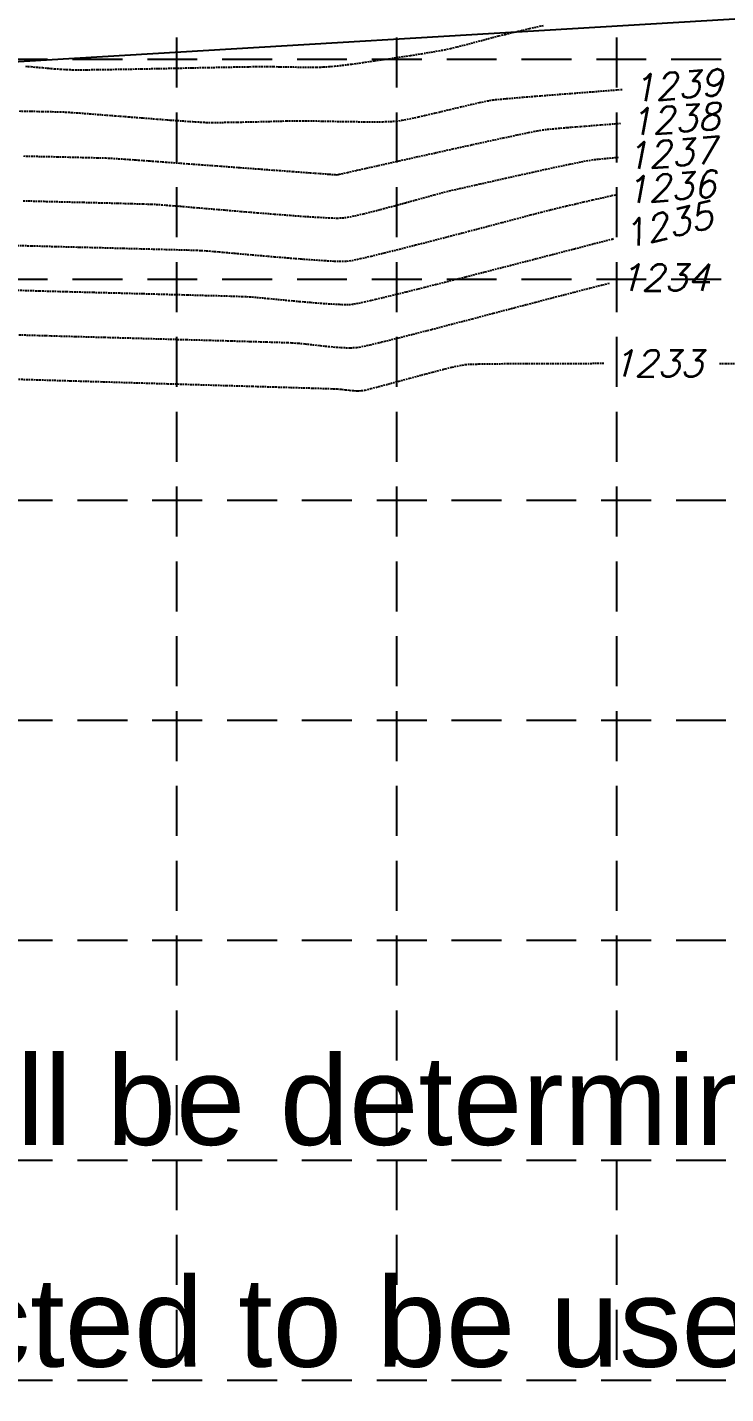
# Model space of a CAD drawing. Header units: inches. Extents: x 7994 to 10114, y 11164 to 12491.
# Drawn here: x 8337 to 8442, y 11296 to 11501.4 of the extents above; entities that cross this region are included whole.
import ezdxf

# ---------------------------------------------------------------- set-up
doc = ezdxf.new("R2010")
doc.units = ezdxf.units.IN
doc.header["$MEASUREMENT"] = 0
for name, pattern in [('HIDDEN', [0.375, 0.25, -0.125]), ('PHANTOM2', [1.25, 0.625, -0.125, 0.125, -0.125, 0.125, -0.125]), ('x4227topo$0$HIDDEN', [0.375, 0.25, -0.125])]:
    doc.linetypes.add(name, pattern=pattern)
for name, color, linetype in [('BASE', 7, 'Continuous'), ('CONTOURS', 43, 'x4227topo$0$HIDDEN'), ('GRID', 254, 'HIDDEN'), ('SILT-FENCE', 4, 'PHANTOM2')]:
    doc.layers.add(name, color=color, linetype=linetype)
doc.styles.add("L200'", font='ARIAL.TTF', dxfattribs={"height": 0.001969})
doc.styles.add('x4227topo$0$L100', font='simplex.shx', dxfattribs={"oblique": 15, "height": 6})

msp = doc.modelspace()

# ---------------------------------------------------------------- linework, layer by layer
at = {"layer": 'CONTOURS', "color": 43}
for p, q in [((8410.81, 11500.8, 1240), (8412.55, 11501.21, 1240)), ((8412.55, 11501.21, 1240), (8414.71, 11501.71, 1240)), ((8403.76, 11499, 1240), (8404.84, 11499.29, 1240)), ((8404.84, 11499.29, 1240), (8405.91, 11499.58, 1240)), ((8405.91, 11499.58, 1240), (8406.95, 11499.86, 1240)), ((8406.95, 11499.86, 1240), (8407.93, 11500.12, 1240)), ((8407.93, 11500.12, 1240), (8408.84, 11500.34, 1240)), ((8408.84, 11500.34, 1240), (8409.55, 11500.51, 1240)), ((8409.55, 11500.51, 1240), (8410.81, 11500.8, 1240)), ((8392.89, 11496.9, 1240), (8394.66, 11497.17, 1240)), ((8394.66, 11497.17, 1240), (8396.29, 11497.43, 1240)), ((8396.29, 11497.43, 1240), (8397.72, 11497.67, 1240)), ((8397.72, 11497.67, 1240), (8398.89, 11497.87, 1240)), ((8398.89, 11497.87, 1240), (8399.74, 11498.02, 1240)), ((8399.74, 11498.02, 1240), (8400.65, 11498.22, 1240)), ((8400.65, 11498.22, 1240), (8401.64, 11498.46, 1240)), ((8401.64, 11498.46, 1240), (8402.68, 11498.72, 1240)), ((8402.68, 11498.72, 1240), (8403.76, 11499, 1240)), ((8336.73, 11495.54, 1240), (8337.54, 11495.48, 1240)), ((8337.54, 11495.48, 1240), (8338.4, 11495.41, 1240)), ((8338.4, 11495.41, 1240), (8339.28, 11495.33, 1240)), ((8339.28, 11495.33, 1240), (8340.19, 11495.25, 1240)), ((8340.19, 11495.25, 1240), (8341.11, 11495.17, 1240)), ((8341.11, 11495.17, 1240), (8342.02, 11495.11, 1240)), ((8342.02, 11495.11, 1240), (8342.93, 11495.05, 1240)), ((8342.93, 11495.05, 1240), (8343.82, 11495.02, 1240)), ((8345.86, 11495.02, 1240), (8347.52, 11495.04, 1240)), ((8347.52, 11495.04, 1240), (8349.5, 11495.07, 1240)), ((8349.5, 11495.07, 1240), (8351.74, 11495.11, 1240)), ((8351.74, 11495.11, 1240), (8354.16, 11495.15, 1240)), ((8354.16, 11495.15, 1240), (8356.69, 11495.2, 1240)), ((8356.69, 11495.2, 1240), (8359.26, 11495.25, 1240)), ((8359.26, 11495.25, 1240), (8361.8, 11495.31, 1240)), ((8361.8, 11495.31, 1240), (8364.22, 11495.36, 1240)), ((8364.22, 11495.36, 1240), (8366.46, 11495.4, 1240)), ((8366.46, 11495.4, 1240), (8368.45, 11495.44, 1240)), ((8368.45, 11495.44, 1240), (8370.12, 11495.47, 1240)), ((8370.12, 11495.47, 1240), (8371.38, 11495.5, 1240)), ((8371.38, 11495.5, 1240), (8372.18, 11495.51, 1240)), ((8372.18, 11495.51, 1240), (8373.04, 11495.51, 1240)), ((8373.04, 11495.51, 1240), (8374, 11495.49, 1240)), ((8374, 11495.49, 1240), (8375.05, 11495.47, 1240)), ((8375.05, 11495.47, 1240), (8376.14, 11495.45, 1240)), ((8376.14, 11495.45, 1240), (8377.26, 11495.43, 1240)), ((8377.26, 11495.43, 1240), (8378.39, 11495.41, 1240)), ((8378.39, 11495.41, 1240), (8379.48, 11495.4, 1240)), ((8379.48, 11495.4, 1240), (8380.52, 11495.41, 1240)), ((8380.52, 11495.41, 1240), (8381.49, 11495.43, 1240)), ((8381.49, 11495.43, 1240), (8382.35, 11495.48, 1240)), ((8382.35, 11495.48, 1240), (8383.2, 11495.56, 1240)), ((8383.2, 11495.56, 1240), (8384.38, 11495.69, 1240)), ((8384.38, 11495.69, 1240), (8385.82, 11495.88, 1240)), ((8385.82, 11495.88, 1240), (8387.46, 11496.1, 1240)), ((8387.46, 11496.1, 1240), (8389.22, 11496.36, 1240)), ((8389.22, 11496.36, 1240), (8391.06, 11496.62, 1240)), ((8391.06, 11496.62, 1240), (8392.89, 11496.9, 1240)), ((8343.82, 11495.02, 1240), (8344.6, 11495.01, 1240)), ((8344.6, 11495.01, 1240), (8345.86, 11495.02, 1240)), ((8410.92, 11490.84, 1239), (8413.21, 11491.03, 1239)), ((8413.21, 11491.03, 1239), (8415.88, 11491.24, 1239)), ((8415.88, 11491.24, 1239), (8418.85, 11491.47, 1239)), ((8418.85, 11491.47, 1239), (8422.07, 11491.72, 1239)), ((8422.07, 11491.72, 1239), (8425.44, 11491.98, 1239)), ((8425.44, 11491.98, 1239), (8426.52, 11492.06, 1239)), ((8398.95, 11488.66, 1239), (8400.57, 11489.05, 1239)), ((8400.57, 11489.05, 1239), (8402.15, 11489.42, 1239)), ((8402.15, 11489.42, 1239), (8403.65, 11489.78, 1239)), ((8403.65, 11489.78, 1239), (8405, 11490.08, 1239)), ((8405, 11490.08, 1239), (8406.14, 11490.32, 1239)), ((8406.14, 11490.32, 1239), (8407.01, 11490.48, 1239)), ((8407.01, 11490.48, 1239), (8407.75, 11490.56, 1239)), ((8407.75, 11490.56, 1239), (8409.07, 11490.68, 1239)), ((8409.07, 11490.68, 1239), (8410.92, 11490.84, 1239)), ((8335.79, 11488.82, 1239), (8337.59, 11488.78, 1239)), ((8337.59, 11488.78, 1239), (8339.26, 11488.75, 1239)), ((8339.26, 11488.75, 1239), (8340.72, 11488.72, 1239)), ((8340.72, 11488.72, 1239), (8341.92, 11488.69, 1239)), ((8341.92, 11488.69, 1239), (8342.77, 11488.66, 1239)), ((8342.77, 11488.66, 1239), (8343.61, 11488.6, 1239)), ((8343.61, 11488.6, 1239), (8344.84, 11488.52, 1239)), ((8344.84, 11488.52, 1239), (8346.4, 11488.4, 1239)), ((8346.4, 11488.4, 1239), (8348.2, 11488.26, 1239)), ((8348.2, 11488.26, 1239), (8350.19, 11488.11, 1239)), ((8350.19, 11488.11, 1239), (8352.28, 11487.94, 1239)), ((8352.28, 11487.94, 1239), (8354.41, 11487.78, 1239)), ((8354.41, 11487.78, 1239), (8356.5, 11487.61, 1239)), ((8356.5, 11487.61, 1239), (8358.48, 11487.46, 1239)), ((8358.48, 11487.46, 1239), (8360.29, 11487.33, 1239)), ((8360.29, 11487.33, 1239), (8361.84, 11487.22, 1239)), ((8361.84, 11487.22, 1239), (8363.07, 11487.15, 1239)), ((8363.07, 11487.15, 1239), (8363.91, 11487.11, 1239)), ((8363.91, 11487.11, 1239), (8364.78, 11487.1, 1239)), ((8364.78, 11487.1, 1239), (8365.89, 11487.1, 1239)), ((8365.89, 11487.1, 1239), (8367.19, 11487.12, 1239)), ((8367.19, 11487.12, 1239), (8368.63, 11487.14, 1239)), ((8368.63, 11487.14, 1239), (8370.15, 11487.18, 1239)), ((8370.15, 11487.18, 1239), (8371.7, 11487.21, 1239)), ((8371.7, 11487.21, 1239), (8373.22, 11487.25, 1239)), ((8373.22, 11487.25, 1239), (8374.66, 11487.29, 1239)), ((8374.66, 11487.29, 1239), (8375.97, 11487.32, 1239)), ((8375.97, 11487.32, 1239), (8377.08, 11487.34, 1239)), ((8377.08, 11487.34, 1239), (8377.95, 11487.35, 1239)), ((8377.95, 11487.35, 1239), (8378.83, 11487.35, 1239)), ((8378.83, 11487.35, 1239), (8379.97, 11487.33, 1239)), ((8379.97, 11487.33, 1239), (8381.33, 11487.3, 1239)), ((8381.33, 11487.3, 1239), (8382.83, 11487.27, 1239)), ((8382.83, 11487.27, 1239), (8384.42, 11487.24, 1239)), ((8384.42, 11487.24, 1239), (8386.03, 11487.22, 1239)), ((8386.03, 11487.22, 1239), (8387.62, 11487.2, 1239)), ((8387.62, 11487.2, 1239), (8389.12, 11487.2, 1239)), ((8389.12, 11487.2, 1239), (8390.47, 11487.21, 1239)), ((8390.47, 11487.21, 1239), (8391.62, 11487.24, 1239)), ((8391.62, 11487.24, 1239), (8392.49, 11487.31, 1239)), ((8392.49, 11487.31, 1239), (8393.37, 11487.43, 1239)), ((8393.37, 11487.43, 1239), (8394.51, 11487.65, 1239)), ((8394.51, 11487.65, 1239), (8395.86, 11487.94, 1239)), ((8395.86, 11487.94, 1239), (8397.36, 11488.29, 1239)), ((8397.36, 11488.29, 1239), (8398.95, 11488.66, 1239)), ((8422.65, 11486.69, 1238), (8425.29, 11486.9, 1238)), ((8425.29, 11486.9, 1238), (8426.21, 11486.97, 1238)), ((8406.22, 11484.26, 1238), (8408.58, 11484.77, 1238)), ((8408.58, 11484.77, 1238), (8410.66, 11485.21, 1238)), ((8410.66, 11485.21, 1238), (8412.38, 11485.58, 1238)), ((8412.38, 11485.58, 1238), (8413.67, 11485.83, 1238)), ((8413.67, 11485.83, 1238), (8414.44, 11485.97, 1238)), ((8414.44, 11485.97, 1238), (8415.19, 11486.06, 1238)), ((8415.19, 11486.06, 1238), (8416.45, 11486.18, 1238)), ((8416.45, 11486.18, 1238), (8418.16, 11486.33, 1238)), ((8418.16, 11486.33, 1238), (8420.25, 11486.5, 1238)), ((8420.25, 11486.5, 1238), (8422.65, 11486.69, 1238)), ((8398.23, 11482.5, 1238), (8400.97, 11483.11, 1238)), ((8400.97, 11483.11, 1238), (8403.65, 11483.7, 1238)), ((8403.65, 11483.7, 1238), (8406.22, 11484.26, 1238)), ((8336.47, 11482.05, 1238), (8339.04, 11481.99, 1238)), ((8339.04, 11481.99, 1238), (8341.51, 11481.94, 1238)), ((8341.51, 11481.94, 1238), (8343.79, 11481.88, 1238)), ((8343.79, 11481.88, 1238), (8345.81, 11481.83, 1238)), ((8345.81, 11481.83, 1238), (8347.5, 11481.79, 1238)), ((8347.5, 11481.79, 1238), (8348.78, 11481.75, 1238)), ((8348.78, 11481.75, 1238), (8349.58, 11481.72, 1238)), ((8349.58, 11481.72, 1238), (8350.33, 11481.67, 1238)), ((8350.33, 11481.67, 1238), (8351.61, 11481.59, 1238)), ((8351.61, 11481.59, 1238), (8353.33, 11481.46, 1238)), ((8353.33, 11481.46, 1238), (8355.43, 11481.31, 1238)), ((8355.43, 11481.31, 1238), (8357.83, 11481.14, 1238)), ((8357.83, 11481.14, 1238), (8360.46, 11480.94, 1238)), ((8360.46, 11480.94, 1238), (8363.24, 11480.74, 1238)), ((8363.24, 11480.74, 1238), (8366.11, 11480.53, 1238)), ((8388.37, 11480.3, 1238), (8390.52, 11480.78, 1238)), ((8390.52, 11480.78, 1238), (8392.93, 11481.32, 1238)), ((8392.93, 11481.32, 1238), (8395.53, 11481.9, 1238)), ((8395.53, 11481.9, 1238), (8398.23, 11482.5, 1238)), ((8416.85, 11480.46, 1237), (8418.53, 11480.82, 1237)), ((8418.53, 11480.82, 1237), (8419.97, 11481.11, 1237)), ((8419.97, 11481.11, 1237), (8421.1, 11481.33, 1237)), ((8421.1, 11481.33, 1237), (8421.87, 11481.47, 1237)), ((8421.87, 11481.47, 1237), (8422.63, 11481.56, 1237)), ((8422.63, 11481.56, 1237), (8423.79, 11481.67, 1237)), ((8423.79, 11481.67, 1237), (8425.31, 11481.8, 1237)), ((8425.31, 11481.8, 1237), (8425.9, 11481.85, 1237)), ((8366.11, 11480.53, 1238), (8368.99, 11480.31, 1238)), ((8368.99, 11480.31, 1238), (8371.81, 11480.1, 1238)), ((8371.81, 11480.1, 1238), (8374.49, 11479.9, 1238)), ((8374.49, 11479.9, 1238), (8376.96, 11479.72, 1238)), ((8376.96, 11479.72, 1238), (8379.14, 11479.56, 1238)), ((8379.14, 11479.56, 1238), (8380.98, 11479.42, 1238)), ((8380.98, 11479.42, 1238), (8382.38, 11479.32, 1238)), ((8382.38, 11479.32, 1238), (8383.29, 11479.25, 1238)), ((8383.29, 11479.25, 1238), (8383.62, 11479.23, 1238)), ((8383.62, 11479.23, 1238), (8383.77, 11479.26, 1238)), ((8383.77, 11479.26, 1238), (8383.93, 11479.31, 1238)), ((8383.93, 11479.31, 1238), (8384.26, 11479.38, 1238)), ((8384.26, 11479.38, 1238), (8385.16, 11479.58, 1238)), ((8385.16, 11479.58, 1238), (8386.55, 11479.9, 1238)), ((8386.55, 11479.9, 1238), (8388.37, 11480.3, 1238)), ((8406.95, 11478.27, 1237), (8408.93, 11478.72, 1237)), ((8408.93, 11478.72, 1237), (8410.97, 11479.17, 1237)), ((8410.97, 11479.17, 1237), (8413.01, 11479.62, 1237)), ((8413.01, 11479.62, 1237), (8414.99, 11480.06, 1237)), ((8414.99, 11480.06, 1237), (8416.85, 11480.46, 1237)), ((8399.29, 11476.51, 1237), (8400.1, 11476.71, 1237)), ((8400.1, 11476.71, 1237), (8400.86, 11476.89, 1237)), ((8400.86, 11476.89, 1237), (8401.98, 11477.14, 1237)), ((8401.98, 11477.14, 1237), (8403.41, 11477.47, 1237)), ((8403.41, 11477.47, 1237), (8405.09, 11477.85, 1237)), ((8405.09, 11477.85, 1237), (8406.95, 11478.27, 1237)), ((8336.4, 11475.32, 1237), (8339.49, 11475.24, 1237)), ((8339.49, 11475.24, 1237), (8342.52, 11475.16, 1237)), ((8342.52, 11475.16, 1237), (8345.42, 11475.09, 1237)), ((8345.42, 11475.09, 1237), (8348.13, 11475.02, 1237)), ((8348.13, 11475.02, 1237), (8350.57, 11474.96, 1237)), ((8350.57, 11474.96, 1237), (8352.68, 11474.9, 1237)), ((8352.68, 11474.9, 1237), (8354.39, 11474.85, 1237)), ((8354.39, 11474.85, 1237), (8355.65, 11474.81, 1237)), ((8355.65, 11474.81, 1237), (8356.38, 11474.78, 1237)), ((8356.38, 11474.78, 1237), (8357.16, 11474.73, 1237)), ((8357.16, 11474.73, 1237), (8358.41, 11474.63, 1237)), ((8358.41, 11474.63, 1237), (8360.05, 11474.5, 1237)), ((8360.05, 11474.5, 1237), (8362.01, 11474.33, 1237)), ((8390.61, 11474.14, 1237), (8392.25, 11474.58, 1237)), ((8392.25, 11474.58, 1237), (8393.88, 11475.03, 1237)), ((8393.88, 11475.03, 1237), (8395.45, 11475.46, 1237)), ((8395.45, 11475.46, 1237), (8396.92, 11475.86, 1237)), ((8396.92, 11475.86, 1237), (8398.21, 11476.22, 1237)), ((8398.21, 11476.22, 1237), (8399.29, 11476.51, 1237)), ((8417.1, 11474.31, 1236), (8418.14, 11474.55, 1236)), ((8418.14, 11474.55, 1236), (8419.34, 11474.83, 1236)), ((8419.34, 11474.83, 1236), (8420.67, 11475.14, 1236)), ((8420.67, 11475.14, 1236), (8422.06, 11475.46, 1236)), ((8422.06, 11475.46, 1236), (8423.48, 11475.78, 1236)), ((8423.48, 11475.78, 1236), (8424.87, 11476.09, 1236)), ((8424.87, 11476.09, 1236), (8425.55, 11476.23, 1236)), ((8362.01, 11474.33, 1237), (8364.22, 11474.14, 1237)), ((8364.22, 11474.14, 1237), (8366.61, 11473.94, 1237)), ((8366.61, 11473.94, 1237), (8369.1, 11473.73, 1237)), ((8369.1, 11473.73, 1237), (8371.63, 11473.52, 1237)), ((8371.63, 11473.52, 1237), (8374.12, 11473.32, 1237)), ((8374.12, 11473.32, 1237), (8376.51, 11473.13, 1237)), ((8376.51, 11473.13, 1237), (8378.72, 11472.97, 1237)), ((8378.72, 11472.97, 1237), (8380.68, 11472.85, 1237)), ((8380.68, 11472.85, 1237), (8382.31, 11472.76, 1237)), ((8382.31, 11472.76, 1237), (8383.56, 11472.72, 1237)), ((8383.56, 11472.72, 1237), (8384.35, 11472.74, 1237)), ((8384.35, 11472.74, 1237), (8385.17, 11472.85, 1237)), ((8385.17, 11472.85, 1237), (8386.26, 11473.07, 1237)), ((8386.26, 11473.07, 1237), (8387.57, 11473.37, 1237)), ((8387.57, 11473.37, 1237), (8389.04, 11473.73, 1237)), ((8389.04, 11473.73, 1237), (8390.61, 11474.14, 1237)), ((8408.42, 11472.06, 1236), (8410.68, 11472.66, 1236)), ((8410.68, 11472.66, 1236), (8412.66, 11473.18, 1236)), ((8412.66, 11473.18, 1236), (8414.29, 11473.61, 1236)), ((8414.29, 11473.61, 1236), (8415.52, 11473.93, 1236)), ((8415.52, 11473.93, 1236), (8416.27, 11474.11, 1236)), ((8416.27, 11474.11, 1236), (8417.1, 11474.31, 1236)), ((8400.7, 11470.04, 1236), (8403.37, 11470.73, 1236)), ((8403.37, 11470.73, 1236), (8405.96, 11471.42, 1236)), ((8405.96, 11471.42, 1236), (8408.42, 11472.06, 1236)), ((8334.01, 11468.65, 1236), (8337.63, 11468.55, 1236)), ((8337.63, 11468.55, 1236), (8341.25, 11468.45, 1236)), ((8341.25, 11468.45, 1236), (8344.81, 11468.36, 1236)), ((8344.81, 11468.36, 1236), (8348.24, 11468.27, 1236)), ((8392.97, 11468.05, 1236), (8395.43, 11468.68, 1236)), ((8395.43, 11468.68, 1236), (8398.03, 11469.34, 1236)), ((8398.03, 11469.34, 1236), (8400.7, 11470.04, 1236)), ((8419.31, 11468.11, 1235), (8422.25, 11468.87, 1235)), ((8422.25, 11468.87, 1235), (8424.93, 11469.57, 1235)), ((8424.93, 11469.57, 1235), (8425.15, 11469.63, 1235)), ((8348.24, 11468.27, 1236), (8351.47, 11468.18, 1236)), ((8351.47, 11468.18, 1236), (8354.45, 11468.1, 1236)), ((8354.45, 11468.1, 1236), (8357.1, 11468.03, 1236)), ((8357.1, 11468.03, 1236), (8359.36, 11467.97, 1236)), ((8359.36, 11467.97, 1236), (8361.17, 11467.92, 1236)), ((8361.17, 11467.92, 1236), (8362.46, 11467.88, 1236)), ((8362.46, 11467.88, 1236), (8363.18, 11467.85, 1236)), ((8363.18, 11467.85, 1236), (8363.95, 11467.8, 1236)), ((8363.95, 11467.8, 1236), (8365.09, 11467.7, 1236)), ((8365.09, 11467.7, 1236), (8366.53, 11467.58, 1236)), ((8366.53, 11467.58, 1236), (8368.22, 11467.43, 1236)), ((8368.22, 11467.43, 1236), (8370.09, 11467.26, 1236)), ((8370.09, 11467.26, 1236), (8372.08, 11467.09, 1236)), ((8372.08, 11467.09, 1236), (8374.13, 11466.91, 1236)), ((8374.13, 11466.91, 1236), (8376.18, 11466.74, 1236)), ((8376.18, 11466.74, 1236), (8378.17, 11466.58, 1236)), ((8378.17, 11466.58, 1236), (8380.04, 11466.44, 1236)), ((8380.04, 11466.44, 1236), (8381.73, 11466.33, 1236)), ((8381.73, 11466.33, 1236), (8383.17, 11466.25, 1236)), ((8385.08, 11466.24, 1236), (8385.84, 11466.36, 1236)), ((8385.84, 11466.36, 1236), (8387.08, 11466.62, 1236)), ((8387.08, 11466.62, 1236), (8388.72, 11467, 1236)), ((8388.72, 11467, 1236), (8390.71, 11467.49, 1236)), ((8390.71, 11467.49, 1236), (8392.97, 11468.05, 1236)), ((8409.59, 11465.6, 1235), (8412.92, 11466.46, 1235)), ((8412.92, 11466.46, 1235), (8416.18, 11467.3, 1235)), ((8416.18, 11467.3, 1235), (8419.31, 11468.11, 1235)), ((8383.17, 11466.25, 1236), (8384.31, 11466.22, 1236)), ((8384.31, 11466.22, 1236), (8385.08, 11466.24, 1236)), ((8402.97, 11463.9, 1235), (8406.25, 11464.74, 1235)), ((8406.25, 11464.74, 1235), (8409.59, 11465.6, 1235)), ((8394.02, 11461.64, 1235), (8396.79, 11462.33, 1235)), ((8396.79, 11462.33, 1235), (8399.79, 11463.09, 1235)), ((8399.79, 11463.09, 1235), (8402.97, 11463.9, 1235)), ((8419.24, 11461.58, 1234), (8421.75, 11462.23, 1234)), ((8421.75, 11462.23, 1234), (8423.92, 11462.78, 1234)), ((8423.92, 11462.78, 1234), (8424.53, 11462.93, 1234)), ((8334.82, 11461.9, 1235), (8338.87, 11461.78, 1235)), ((8338.87, 11461.78, 1235), (8342.92, 11461.67, 1235)), ((8342.92, 11461.67, 1235), (8346.91, 11461.56, 1235)), ((8346.91, 11461.56, 1235), (8350.78, 11461.46, 1235)), ((8350.78, 11461.46, 1235), (8354.46, 11461.36, 1235)), ((8354.46, 11461.36, 1235), (8357.9, 11461.26, 1235)), ((8357.9, 11461.26, 1235), (8361.03, 11461.18, 1235)), ((8361.03, 11461.18, 1235), (8363.8, 11461.1, 1235)), ((8363.8, 11461.1, 1235), (8366.14, 11461.04, 1235)), ((8366.14, 11461.04, 1235), (8367.99, 11460.98, 1235)), ((8367.99, 11460.98, 1235), (8369.29, 11460.94, 1235)), ((8369.29, 11460.94, 1235), (8369.98, 11460.91, 1235)), ((8369.98, 11460.91, 1235), (8370.8, 11460.86, 1235)), ((8370.8, 11460.86, 1235), (8371.89, 11460.76, 1235)), ((8371.89, 11460.76, 1235), (8373.2, 11460.64, 1235)), ((8373.2, 11460.64, 1235), (8374.68, 11460.5, 1235)), ((8374.68, 11460.5, 1235), (8376.26, 11460.35, 1235)), ((8376.26, 11460.35, 1235), (8377.9, 11460.19, 1235)), ((8377.9, 11460.19, 1235), (8379.54, 11460.05, 1235)), ((8386.5, 11459.87, 1235), (8387.73, 11460.13, 1235)), ((8387.73, 11460.13, 1235), (8389.43, 11460.52, 1235)), ((8389.43, 11460.52, 1235), (8391.55, 11461.03, 1235)), ((8391.55, 11461.03, 1235), (8394.02, 11461.64, 1235)), ((8413.46, 11460.08, 1234), (8416.45, 11460.86, 1234)), ((8416.45, 11460.86, 1234), (8419.24, 11461.58, 1234)), ((8379.54, 11460.05, 1235), (8381.12, 11459.92, 1235)), ((8381.12, 11459.92, 1235), (8382.59, 11459.82, 1235)), ((8382.59, 11459.82, 1235), (8383.9, 11459.75, 1235)), ((8383.9, 11459.75, 1235), (8385, 11459.73, 1235)), ((8385, 11459.73, 1235), (8385.81, 11459.75, 1235)), ((8385.81, 11459.75, 1235), (8386.5, 11459.87, 1235)), ((8403.93, 11457.58, 1234), (8407.13, 11458.42, 1234)), ((8407.13, 11458.42, 1234), (8410.33, 11459.26, 1234)), ((8410.33, 11459.26, 1234), (8413.46, 11460.08, 1234)), ((8397.81, 11455.98, 1234), (8400.8, 11456.76, 1234)), ((8400.8, 11456.76, 1234), (8403.93, 11457.58, 1234)), ((8335.4, 11455.18, 1234), (8339.83, 11455.05, 1234)), ((8339.83, 11455.05, 1234), (8344.26, 11454.92, 1234)), ((8344.26, 11454.92, 1234), (8348.64, 11454.8, 1234)), ((8348.64, 11454.8, 1234), (8352.91, 11454.68, 1234)), ((8352.91, 11454.68, 1234), (8357, 11454.56, 1234)), ((8357, 11454.56, 1234), (8360.88, 11454.45, 1234)), ((8360.88, 11454.45, 1234), (8364.46, 11454.35, 1234)), ((8364.46, 11454.35, 1234), (8367.71, 11454.26, 1234)), ((8367.71, 11454.26, 1234), (8370.55, 11454.17, 1234)), ((8370.55, 11454.17, 1234), (8372.94, 11454.1, 1234)), ((8372.94, 11454.1, 1234), (8374.81, 11454.05, 1234)), ((8374.81, 11454.05, 1234), (8376.11, 11454, 1234)), ((8376.11, 11454, 1234), (8376.78, 11453.98, 1234)), ((8376.78, 11453.98, 1234), (8377.73, 11453.91, 1234)), ((8388.57, 11453.67, 1234), (8390.33, 11454.09, 1234)), ((8390.33, 11454.09, 1234), (8392.51, 11454.63, 1234)), ((8392.51, 11454.63, 1234), (8395.02, 11455.27, 1234)), ((8395.02, 11455.27, 1234), (8397.81, 11455.98, 1234)), ((8377.73, 11453.91, 1234), (8378.78, 11453.81, 1234)), ((8378.78, 11453.81, 1234), (8379.9, 11453.68, 1234)), ((8379.9, 11453.68, 1234), (8381.07, 11453.55, 1234)), ((8381.07, 11453.55, 1234), (8382.26, 11453.42, 1234)), ((8382.26, 11453.42, 1234), (8383.43, 11453.31, 1234)), ((8383.43, 11453.31, 1234), (8384.55, 11453.24, 1234)), ((8384.55, 11453.24, 1234), (8385.6, 11453.22, 1234)), ((8385.6, 11453.22, 1234), (8386.55, 11453.26, 1234)), ((8386.55, 11453.26, 1234), (8387.29, 11453.39, 1234)), ((8387.29, 11453.39, 1234), (8388.57, 11453.67, 1234)), ((8397.93, 11449.56, 1233), (8399.49, 11449.97, 1233)), ((8399.49, 11449.97, 1233), (8400.89, 11450.31, 1233)), ((8400.89, 11450.31, 1233), (8402.03, 11450.56, 1233)), ((8402.03, 11450.56, 1233), (8402.87, 11450.71, 1233)), ((8402.87, 11450.71, 1233), (8403.58, 11450.75, 1233)), ((8403.58, 11450.75, 1233), (8404.92, 11450.78, 1233)), ((8404.92, 11450.78, 1233), (8406.81, 11450.81, 1233)), ((8406.81, 11450.81, 1233), (8409.2, 11450.84, 1233)), ((8409.2, 11450.84, 1233), (8412.01, 11450.85, 1233)), ((8412.01, 11450.85, 1233), (8415.18, 11450.87, 1233)), ((8415.18, 11450.87, 1233), (8418.64, 11450.87, 1233)), ((8418.64, 11450.87, 1233), (8422.34, 11450.88, 1233)), ((8422.34, 11450.88, 1233), (8423.75, 11450.88, 1233)), ((8441.08, 11450.86, 1233), (8441.97, 11450.86, 1233)), ((8441.97, 11450.86, 1233), (8445.67, 11450.86, 1233)), ((8333.46, 11448.56, 1233), (8338.45, 11448.41, 1233)), ((8338.45, 11448.41, 1233), (8343.47, 11448.26, 1233)), ((8343.47, 11448.26, 1233), (8348.47, 11448.11, 1233)), ((8348.47, 11448.11, 1233), (8353.37, 11447.96, 1233)), ((8353.37, 11447.96, 1233), (8358.12, 11447.82, 1233)), ((8358.12, 11447.82, 1233), (8362.66, 11447.68, 1233)), ((8391.28, 11447.76, 1233), (8392.87, 11448.2, 1233)), ((8392.87, 11448.2, 1233), (8394.55, 11448.65, 1233)), ((8394.55, 11448.65, 1233), (8396.26, 11449.12, 1233)), ((8396.26, 11449.12, 1233), (8397.93, 11449.56, 1233)), ((8362.66, 11447.68, 1233), (8366.92, 11447.55, 1233)), ((8366.92, 11447.55, 1233), (8370.83, 11447.44, 1233)), ((8370.83, 11447.44, 1233), (8374.34, 11447.33, 1233)), ((8374.34, 11447.33, 1233), (8377.38, 11447.24, 1233)), ((8377.38, 11447.24, 1233), (8379.88, 11447.16, 1233)), ((8379.88, 11447.16, 1233), (8381.8, 11447.1, 1233)), ((8381.8, 11447.1, 1233), (8383.05, 11447.06, 1233)), ((8383.05, 11447.06, 1233), (8383.58, 11447.04, 1233)), ((8383.58, 11447.04, 1233), (8384.2, 11446.99, 1233)), ((8384.2, 11446.99, 1233), (8384.81, 11446.92, 1233)), ((8384.81, 11446.92, 1233), (8385.43, 11446.84, 1233)), ((8385.43, 11446.84, 1233), (8386.05, 11446.78, 1233)), ((8386.05, 11446.78, 1233), (8386.66, 11446.75, 1233)), ((8386.66, 11446.75, 1233), (8387.28, 11446.77, 1233)), ((8387.28, 11446.77, 1233), (8387.79, 11446.86, 1233)), ((8387.79, 11446.86, 1233), (8388.68, 11447.08, 1233)), ((8388.68, 11447.08, 1233), (8389.86, 11447.38, 1233)), ((8389.86, 11447.38, 1233), (8391.28, 11447.76, 1233))]:
    msp.add_line(p, q, dxfattribs=at)
at = {"layer": 'GRID', "color": 253, "linetype": 'HIDDEN', "ltscale": 30}
for p, q in [((8359.46, 12456.09), (8359.46, 11298)), ((8392.53, 12456.09), (8392.53, 11298)), ((8425.61, 12456.09), (8425.61, 11298)), ((8028.82, 11496.6), (10079.47, 11496.6)), ((8028.82, 11463.52), (10079.47, 11463.52)), ((8029.56, 11430.3), (10080.21, 11430.3)), ((8029.56, 11397.23), (10080.21, 11397.23)), ((8029.56, 11364.15), (10080.21, 11364.15)), ((8029.56, 11331.08), (10080.21, 11331.08)), ((8029.56, 11298), (10080.21, 11298))]:
    msp.add_line(p, q, dxfattribs=at)
at = {"layer": 'SILT-FENCE', "color": 7, "linetype": 'Continuous'}
msp.add_line((8550.78, 11509.02), (8265.51, 11492.05), dxfattribs=at)

# ---------------------------------------------------------------- texts
at = {"layer": 'BASE', "color": 7, "style": "L200'"}
for s, height, p in [('Location of concrete washout will be determined in the field and will be reflected on this Site Map.', 13.4134, (8068.78, 11333.37)), ('Stabilization practices are expected to be used at all disturbed areas; DR Horton lots are the disturbed area.', 13.41338, (8068.76, 11300.02))]:
    msp.add_text(s, height=height, dxfattribs=at).set_placement(p)
at = {"layer": 'CONTOURS', "color": 43, "style": 'x4227topo$0$L100', "oblique": 15}
for s, rotation, p in [('1239', 4.2683, (8428.06, 11490.17, 1239)), ('1238', 4.2303, (8427.62, 11485.08, 1238)), ('1237', 4.2112, (8427.1, 11479.97, 1237)), ('1236', 4.3613, (8427.02, 11474.87, 1236)), ('1235', 13.5775, (8427.07, 11468.16, 1235)), ('1234', 359.8785, (8425.92, 11461.8, 1234)), ('1233', 359.9466, (8424.88, 11448.88, 1233))]:
    msp.add_text(s, height=4, rotation=rotation, dxfattribs=at).set_placement(p)

doc.saveas('drawing.dxf')
